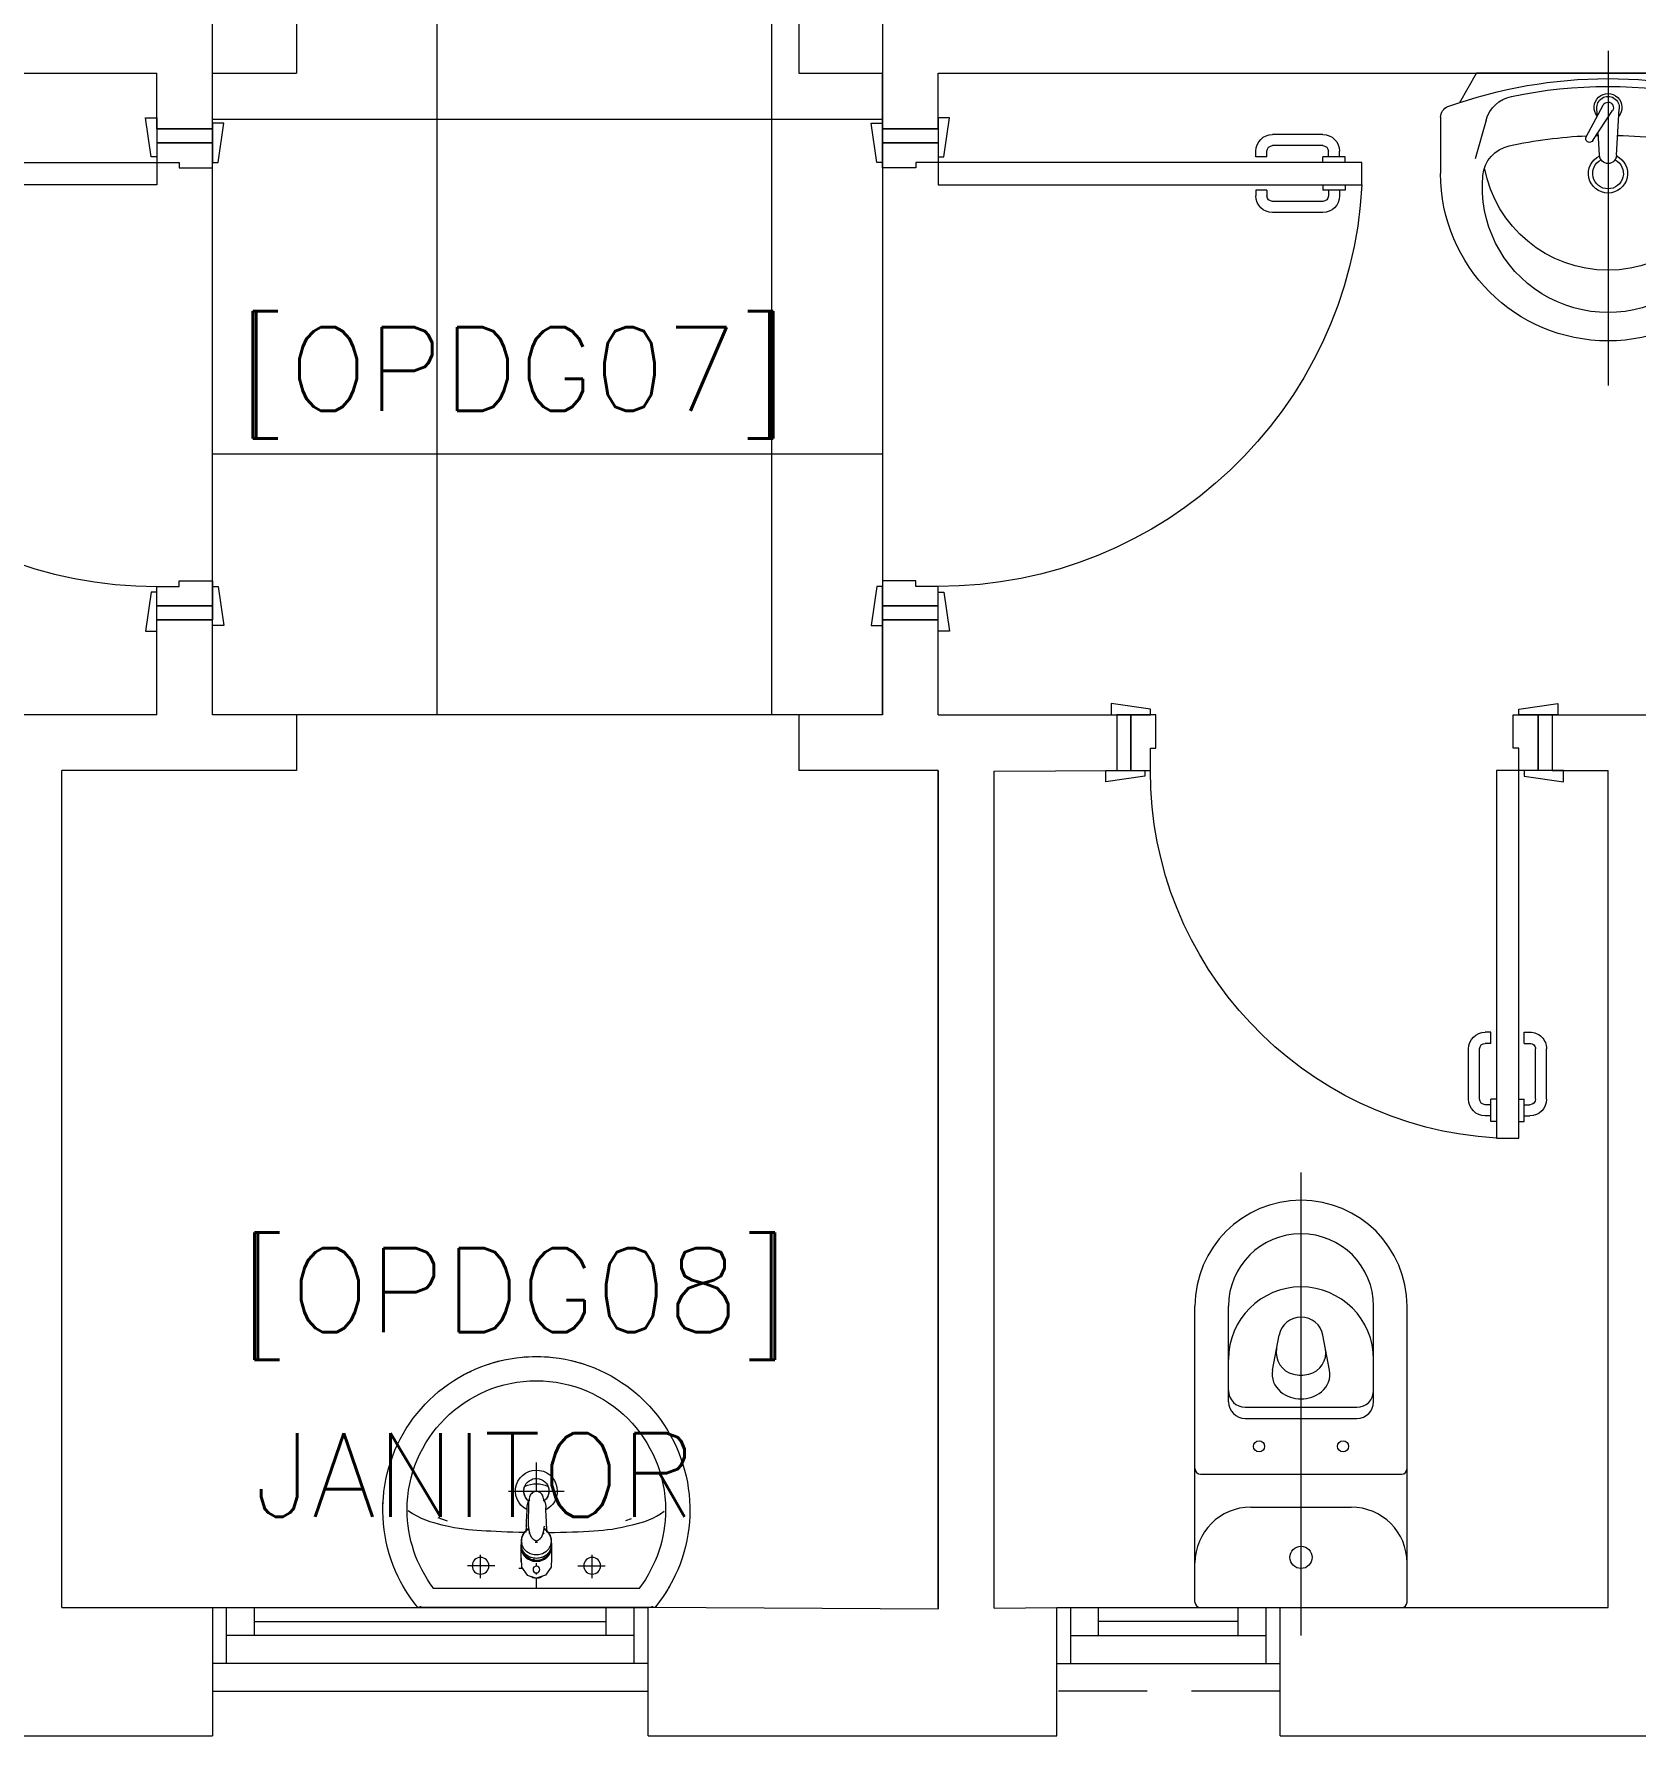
# Model space of a CAD drawing. Header units: inches. Extents: x -246178 to 57169, y -29325 to 19878.
# Drawn here: x 8878 to 11748, y -13097 to -10047 of the extents above; entities that cross this region are included whole.
import ezdxf

# ---------------------------------------------------------------- set-up
doc = ezdxf.new("R2010")
doc.units = ezdxf.units.IN
doc.header["$LTSCALE"] = 25
doc.header["$MEASUREMENT"] = 0
doc.linetypes.add('00-Ground Floor$0$HIDDEN', pattern=[9.525, 6.35, -3.175])
doc.linetypes.add('DASHDOT', pattern=[25.4, 12.7, -6.35, 0, -6.35])
doc.layers.get('0').update_dxf_attribs({"color": 8})
for name, color, linetype, lineweight in [('00-Ground Floor$0$72_EGR_BASE_TEXT', 252, 'Continuous', 5), ('00-Ground Floor$0$Aluminum', 251, 'Continuous', 5), ('00-Ground Floor$0$Frame', 252, 'Continuous', 9), ('00-Ground Floor$0$LOADING', 253, 'Continuous', 5), ('00-Ground Floor$0$P-SANR-FIXT', 6, 'Continuous', 18), ('00-Ground Floor$0$P-SANR-FIXT-1', 6, 'Continuous', 13), ('00-Ground Floor$0$Proj', 251, 'Continuous', 5), ('00-Ground Floor$0$SANIT', 250, 'Continuous', 5), ('00-Ground Floor$0$Walls', 251, 'Continuous', 5), ('00-Ground Floor$0$Wooden Joinery', 251, 'Continuous', 5), ('E-LITE-CLNG-CNDT', 6, 'DASHDOT', 35)]:
    doc.layers.add(name, color=color, linetype=linetype, lineweight=lineweight)
doc.styles.add('00-Ground Floor$0$SIMPLEX', font='SIMPLEX.shx', dxfattribs={"height": 150})

# ---------------------------------------------------------------- blocks, each defined once
blk = doc.blocks.new('00-Ground Floor$0$A$C72370EFE')
at = {"layer": '00-Ground Floor$0$Wooden Joinery'}
for p, q in [((-0.01, -0.03), (-0.01, -0.07)), ((0, -0.03), (-0.01, -0.03)), ((0.04, -0.03), (0.05, -0.03)), ((0.05, -0.03), (0.05, -0.07)), ((-0.01, -0.04), (-0.02, -0.04)), ((-0.01, -0.06), (-0.02, -0.06)), ((0.05, -0.04), (0.06, -0.04)), ((0.05, -0.06), (0.06, -0.06)), ((-0.05, -0.07), (-0.05, -0.16)), ((-0.03, -0.07), (-0.03, -0.16)), ((0, -0.07), (-0.01, -0.07)), ((0.04, -0.07), (0.05, -0.07)), ((0.07, -0.07), (0.07, -0.16)), ((0.09, -0.07), (0.09, -0.16)), ((-0.01, -0.17), (-0.02, -0.17)), ((-0.01, -0.17), (-0.01, -0.19)), ((0.05, -0.17), (0.06, -0.17)), ((0.05, -0.17), (0.05, -0.19)), ((-0.01, -0.19), (-0.02, -0.19)), ((0.05, -0.19), (0.06, -0.19))]:
    blk.add_line(p, q, dxfattribs=at)
for centre, radius, start, end in [((-0.02, -0.07), 0.03, 90, 180), ((-0.02, -0.07), 0.01, 90, 180), ((0.06, -0.07), 0.03, 0, 90), ((0.06, -0.07), 0.01, 0, 90), ((-0.02, -0.16), 0.03, 180, 270), ((-0.02, -0.16), 0.01, 180, 270), ((0.06, -0.16), 0.01, 270, 0), ((0.06, -0.16), 0.03, 270, 0)]:
    blk.add_arc(centre, radius, start, end, dxfattribs=at)
blk = doc.blocks.new('00-Ground Floor$0$A$C5FCA3E6B')
at = {"layer": '00-Ground Floor$0$Wooden Joinery'}
for points in [[(80, 858.9), (80, 868.9), (10, 878.9), (10, 858.9)], [(840, 858.9), (840, 868.9), (910, 878.9), (910, 858.9)], [(70, 758.9), (70, 748.9), (0, 738.9), (0, 758.9)], [(120, 758.9), (120, 0), (80, 0), (80, 758.9)], [(850, 758.9), (850, 748.9), (920, 738.9), (920, 758.9)]]:
    blk.add_lwpolyline(points, close=True, dxfattribs=at)
for points in [[(45, 758.9), (45, 858.9), (20, 858.9), (20, 758.9), (45, 758.9)], [(45, 758.9), (80, 758.9), (80, 798.9), (90, 798.9), (90, 858.9), (45, 858.9), (45, 758.9)], [(875, 758.9), (840, 758.9), (840, 798.9), (830, 798.9), (830, 858.9), (875, 858.9), (875, 758.9)], [(875, 758.9), (875, 858.9), (900, 858.9), (900, 758.9), (875, 758.9)]]:
    blk.add_lwpolyline(points, dxfattribs=at)
blk.add_arc((80, 758.9), 760, 273.0171, 0, dxfattribs=at)
at = {"layer": '00-Ground Floor$0$Wooden Joinery', "xscale": 999.9999999998854, "yscale": 999.9999999998854, "zscale": 999.9999999998854, "rotation": 180}
blk.add_blockref('00-Ground Floor$0$A$C72370EFE', (120, 0), dxfattribs=at)
blk = doc.blocks.new('00-Ground Floor$0$A$C268A7CF0')
at = {"layer": '00-Ground Floor$0$Wooden Joinery'}
for points in [[(80, 758.8), (80, 768.8), (10, 778.8), (10, 758.8)], [(740, 758.8), (740, 768.8), (810, 778.8), (810, 758.8)], [(70, 658.8), (70, 648.8), (0, 638.8), (0, 658.8)], [(120, 658.8), (120, 0), (80, 0), (80, 658.8)], [(750, 658.8), (750, 648.8), (820, 638.8), (820, 658.8)]]:
    blk.add_lwpolyline(points, close=True, dxfattribs=at)
for points in [[(45, 658.8), (45, 758.8), (20, 758.8), (20, 658.8), (45, 658.8)], [(45, 658.8), (80, 658.8), (80, 698.8), (90, 698.8), (90, 758.8), (45, 758.8), (45, 658.8)], [(775, 658.8), (740, 658.8), (740, 698.8), (730, 698.8), (730, 758.8), (775, 758.8), (775, 658.8)], [(775, 658.8), (775, 758.8), (800, 758.8), (800, 658.8), (775, 658.8)]]:
    blk.add_lwpolyline(points, dxfattribs=at)
blk.add_arc((80, 658.8), 660, 273.4748, 0, dxfattribs=at)
at = {"layer": '00-Ground Floor$0$Wooden Joinery', "xscale": 999.9999999998854, "yscale": 999.9999999998854, "zscale": 999.9999999998854, "rotation": 180}
blk.add_blockref('00-Ground Floor$0$A$C72370EFE', (120, 0), dxfattribs=at)
blk = doc.blocks.new('00-Ground Floor$0$WC manta')
at = {"layer": '00-Ground Floor$0$SANIT'}
for p, q in [((-0.12, 0.19), (0.41, 0.19)), ((-0.13, 0.18), (-0.13, -0.18)), ((0.109, 0.18), (0.109, -0.18)), ((0.239, 0.13), (0.41, 0.13)), ((0.209, 0.1), (0.209, -0.1)), ((0.229, 0.1), (0.229, -0.1)), ((0.05, 0.09), (0.05, -0.09)), ((0.2955, 0.051), (0.3581, 0.0393)), ((-0.18, 0), (0.65, 0)), ((0.2955, -0.051), (0.3581, -0.0393)), ((0.239, -0.13), (0.41, -0.13)), ((-0.12, -0.19), (0.41, -0.19))]:
    blk.add_line(p, q, dxfattribs=at)
for centre, radius in [((0.159, 0.0752), 0.01), ((-0.04, 0), 0.02), ((0.159, -0.0753), 0.01)]:
    blk.add_circle(centre, radius, dxfattribs=at)
for centre, radius, start, end in [((-0.12, 0.18), 0.01, 90, 180), ((-0.05, 0.09), 0.1, 0, 90), ((0.119, 0.18), 0.01, 90, 180), ((0.41, 0), 0.19, 270, 90), ((0.239, 0.1), 0.03, 90, 180), ((0.259, 0.1), 0.03, 90, 180), ((0.3147, 0), 0.13, 270, 90), ((0.41, 0), 0.13, 270, 90), ((0.3029, 0), 0.0588, 141.525, 218.475), ((0.2882, 0.0117), 0.04, 79.4289, 141.525), ((0.3271, 0.0044), 0.04, 79.4289, 166.4176), ((0.3507, 0), 0.04, 280.5711, 79.4289), ((0.3454, 0), 0.0588, 166.4176, 193.5824), ((0.3271, -0.0044), 0.04, 193.5824, 280.5711), ((0.2882, -0.0117), 0.04, 218.475, 280.5711), ((-0.05, -0.09), 0.1, 270, 0), ((0.239, -0.1), 0.03, 180, 270), ((0.259, -0.1), 0.03, 180, 270), ((-0.12, -0.18), 0.01, 180, 270), ((0.119, -0.18), 0.01, 180, 270)]:
    blk.add_arc(centre, radius, start, end, dxfattribs=at)
blk = doc.blocks.new('00-Ground Floor$0$lav-manta 60')
at = {"layer": '00-Ground Floor$0$SANIT'}
for p, q in [((0, 0.04), (0, -0.56)), ((-0.2658, -0.0529), (-0.2358, 0)), ((-0.2358, 0), (0.2358, 0)), ((0.2658, -0.0529), (0.2358, 0)), ((0.0389, -0.1142), (0.0087, -0.0575)), ((-0.3, -0.0789), (-0.3, -0.18)), ((-0.2185, -0.0841), (-0.2383, -0.1537)), ((-0.015, -0.1473), (-0.0199, -0.064)), ((0.0274, -0.121), (-0.0078, -0.0673)), ((0.0191, -0.077), (0.0199, -0.064)), ((0.2185, -0.0841), (0.2383, -0.1537)), ((0.3, -0.0789), (0.3, -0.18)), ((0.015, -0.1473), (0.0174, -0.1057))]:
    blk.add_line(p, q, dxfattribs=at)
for centre, radius, start, end in [((0, -0.8557), 0.8457, 70.1771, 109.8229), ((0, -0.8696), 0.8457, 78.1914, 101.8086), ((-0.28, -0.0789), 0.02, 109.8229, 180), ((-0.1608, -0.1006), 0.06, 101.8086, 164.0794), ((0, -0.0617), 0.025, 320.7474, 220.368), ((0, -0.0617), 0.02, 353.2671, 186.682), ((0, -0.0617), 0.00966, 25.4127, 215.9577), ((0.1608, -0.1006), 0.06, 15.9206, 78.1914), ((0.28, -0.0789), 0.02, 0, 70.1771), ((0, -0.9572), 0.8457, 91.1572, 102.0883), ((0, -0.9572), 0.8457, 88.5486, 88.844), ((0.0332, -0.1176), 0.00666, 210.6852, 30.6852), ((0, -0.9572), 0.8457, 77.9117, 87.4274), ((-0.1645, -0.189), 0.06, 102.0883, 174.8142), ((0, -0.18), 0.035, 115.3106, 64.6894), ((0, -0.1473), 0.015, 180, 0), ((0.1645, -0.189), 0.06, 5.1858, 77.9117), ((0, -0.18), 0.3, 180, 0), ((0, -0.1282), 0.2252, 190.6097, 349.3903), ((0, -0.18), 0.0275, 117.1496, 62.8504), ((0, -0.2039), 0.2252, 174.8142, 5.1858)]:
    blk.add_arc(centre, radius, start, end, dxfattribs=at)
blk = doc.blocks.new('00-Ground Floor$0$FP_138-161_A_00_GFL_-0_080_Einreichung_Grundrisse_100')
at = {"layer": '00-Ground Floor$0$P-SANR-FIXT'}
blk.add_line((-0.0044, -0.0019), (-0.0045, -0.0021), dxfattribs=at)
at = {"layer": '00-Ground Floor$0$P-SANR-FIXT', "flags": 128}
blk.add_lwpolyline([(-0.0057, -0.0037), (-0.0058, -0.0039), (-0.006, -0.004)], dxfattribs=at)
blk = doc.blocks.new('00-Ground Floor$0$FP_139-161_A_00_GFL_-0_080_Einreichung_Grundrisse_100')
at = {"layer": '00-Ground Floor$0$P-SANR-FIXT'}
blk.add_line((0.0045, -0.0022), (0.0044, -0.002), dxfattribs=at)
at = {"layer": '00-Ground Floor$0$P-SANR-FIXT', "flags": 128}
blk.add_lwpolyline([(0.006, -0.004), (0.0059, -0.0039), (0.0057, -0.0038)], dxfattribs=at)
blk = doc.blocks.new('00-Ground Floor$0$IS_Ceraplus_B8204_BIM_BG _1_ - B8204AA - CERAPLUS single lever basin mixer with pop-up waste-V137-161_A_00_GFL_-0_080_Einreichung_Grundrisse_100')
at = {"layer": '00-Ground Floor$0$P-SANR-FIXT-1'}
h = blk.add_hatch(dxfattribs=at)
h.set_pattern_fill('FP_26', color=256, style=0, pattern_type=2)
h.set_pattern_definition([(225, (0.009, 0), (0.010607, -0.010607), []), (315, (0.009, 0), (0.010607, 0.010607), [])])
h.paths.add_polyline_path([(0.0056, -0.002), (0.0058, -0.0024), (0.0058, -0.0021)])
h.paths.add_polyline_path([(0.007, -0.0039), (0.0088, -0.0045), (0.0084, -0.0043)])
at = {"layer": '00-Ground Floor$0$LOADING'}
for p, q in [((-0.028, 0), (-0.028, -0.0281)), ((-0.0262, -0.0282), (-0.0263, -0.0287)), ((0.0263, -0.0287), (0.0262, -0.0282)), ((0.0262, -0.0293), (0.0263, -0.0287)), ((0.028, -0.0281), (0.028, 0)), ((-0.0274, -0.0337), (-0.0271, -0.0392)), ((-0.0137, -0.0512), (-0.0129, -0.0517)), ((0.0124, -0.052), (0.0133, -0.0515)), ((0.0185, -0.0618), (0.019, -0.0539)), ((0.019, -0.0539), (0.0188, -0.0561)), ((0.0271, -0.0392), (0.0274, -0.0337)), ((0.014, -0.0647), (0.0133, -0.1077))]:
    blk.add_line(p, q, dxfattribs=at)
at = {"layer": '00-Ground Floor$0$LOADING', "flags": 128}
for points in [[(-0.0272, -0.0069), (-0.0266, 0.009), (-0.0165, 0.0236), (0, 0.0291)], [(0.0272, -0.0069), (0.0266, 0.009), (0.0165, 0.0236), (0, 0.0291)], [(-0.0176, -0.0568), (-0.0224, -0.0513), (-0.0254, -0.0448), (-0.0264, -0.0376), (-0.0253, -0.0305), (-0.0222, -0.024), (-0.0172, -0.0186), (-0.0109, -0.0147), (-0.0037, -0.0127), (0.0037, -0.0127), (0.0109, -0.0147), (0.0172, -0.0186), (0.0222, -0.024), (0.0253, -0.0305), (0.0264, -0.0376), (0.0254, -0.0448), (0.0224, -0.0513), (0.0176, -0.0568)], [(-0.0271, -0.0393), (-0.027, -0.0403), (-0.0269, -0.0414), (-0.0267, -0.0424), (-0.0265, -0.0434), (-0.0262, -0.0444), (-0.0259, -0.0454), (-0.0255, -0.0464), (-0.0252, -0.0474), (-0.0247, -0.0484), (-0.0243, -0.0493), (-0.0238, -0.0502), (-0.0232, -0.0511), (-0.0226, -0.052), (-0.022, -0.0529), (-0.0214, -0.0537), (-0.0207, -0.0545), (-0.0199, -0.0553), (-0.0192, -0.0561), (-0.0184, -0.0568), (-0.0176, -0.0575), (-0.0173, -0.0577)], [(-0.019, -0.0539), (-0.0185, -0.0615), (-0.0185, -0.0618)], [(-0.0162, -0.0579), (-0.0156, -0.058), (-0.0151, -0.0581), (-0.0146, -0.0583), (-0.0142, -0.0586), (-0.0139, -0.0588), (-0.0138, -0.0591)], [(-0.0138, -0.0591), (-0.0139, -0.0612), (-0.014, -0.0633)], [(0.0138, -0.0591), (0.0139, -0.0588), (0.0142, -0.0586), (0.0146, -0.0583), (0.0151, -0.0581), (0.0156, -0.058), (0.0162, -0.0579)], [(0.014, -0.0633), (0.0139, -0.0612), (0.0138, -0.0591)], [(0.0171, -0.0578), (0.0174, -0.0575), (0.0176, -0.0568)], [(0.0173, -0.0577), (0.0181, -0.057), (0.0189, -0.0563), (0.0197, -0.0556), (0.0204, -0.0548), (0.0211, -0.054), (0.0218, -0.0532), (0.0224, -0.0523), (0.023, -0.0514), (0.0236, -0.0505), (0.0241, -0.0496), (0.0246, -0.0487), (0.025, -0.0477), (0.0254, -0.0467), (0.0258, -0.0458), (0.0261, -0.0448), (0.0264, -0.0437), (0.0266, -0.0427), (0.0268, -0.0417), (0.027, -0.0407), (0.0271, -0.0396), (0.0271, -0.0393)], [(-0.0181, -0.0728), (-0.0177, -0.083), (-0.0172, -0.0938)], [(0.0172, -0.0938), (0.0177, -0.083), (0.0181, -0.0728)], [(0.0184, -0.0651), (0.0184, -0.0652), (0.0184, -0.0652), (0.0184, -0.0652), (0.0184, -0.0654), (0.0184, -0.0655)], [(-0.0129, -0.1142), (-0.0124, -0.1161), (-0.0118, -0.1179), (-0.0109, -0.1197), (-0.0098, -0.1214), (-0.0084, -0.123), (-0.0067, -0.1244), (-0.0047, -0.1255), (-0.0025, -0.1263), (0, -0.1266)], [(0, -0.1266), (0.0025, -0.1263), (0.0047, -0.1255), (0.0067, -0.1244), (0.0084, -0.123), (0.0098, -0.1214), (0.0109, -0.1197), (0.0118, -0.1179), (0.0124, -0.1161), (0.0129, -0.1142)]]:
    blk.add_lwpolyline(points, dxfattribs=at)
at = {"layer": '00-Ground Floor$0$LOADING'}
for centre, radius, start, end in [((0, 0.0135), 0.00603, 0, 180), ((0, 0.0135), 0.00603, 180, 0), ((-0.009, 0), 0.005, 300, 315), ((0.009, 0), 0.005, 225, 240)]:
    blk.add_arc(centre, radius, start, end, dxfattribs=at)
for centre, major_axis, start_param, end_param in [((0, -0.0281), (-0.028, 0), 4.712389, 6.47291), ((0, -0.0287), (0.0267, 0), 1.570796, 3.036556), ((0, -0.0287), (0.0263, 0), 2.625648, 2.791756), ((0, -0.0287), (-0.0263, 0), 4.712389, 5.759587), ((0, -0.0281), (0.028, 0), 6.093357, 7.853982), ((0, -0.0287), (0.0267, 0), 0.105099, 1.570796), ((0, -0.0287), (0.0262, 0), 0.523599, 1.570796), ((0, -0.0287), (0.0262, 0), 0.349919, 0.515945), ((0, -0.0321), (0.0275, 0), 3.141823, 3.202701), ((0, -0.0321), (0.0275, 0), 3.239313, 3.439417), ((0, -0.0281), (0.028, 0), 3.371221, 3.483334), ((0, -0.0312), (0.0248, 0), 4.111947, 4.191073), ((0, -0.0281), (0.028, 0), 4.202431, 4.259552), ((0, -0.0287), (0.0263, 0), 4.169225, 4.2325), ((0, -0.0281), (0.028, 0), 5.172057, 5.222265), ((0, -0.0287), (0.0267, 0), 6.059374, 6.108652), ((0, -0.0321), (0.0275, 0), 5.985527, 6.185455), ((0, -0.0281), (0.028, 0), 5.94107, 6.05344), ((0, -0.0321), (0.0275, 0), 6.222066, 6.282955)]:
    blk.add_ellipse(centre, major_axis=major_axis, ratio=0.961262, start_param=start_param, end_param=end_param, dxfattribs=at)
for points, knots in [([(-0.0215, -0.0162), (-0.0216, -0.0163), (-0.0219, -0.0167), (-0.0227, -0.0177), (-0.0238, -0.0192), (-0.0249, -0.0211), (-0.0258, -0.0231), (-0.0266, -0.0253), (-0.0273, -0.0282), (-0.0275, -0.0305), (-0.0275, -0.0321)], [0.7859035, 0.7859035, 0.7859035, 0.7859035, 0.7916667, 0.8055556, 0.8333333, 0.8611111, 0.8888889, 0.9166667, 0.9444444, 1, 1, 1, 1]), ([(0.021, -0.0157), (0.0208, -0.0154), (0.0203, -0.0149), (0.0192, -0.0139), (0.0177, -0.0127), (0.0161, -0.0117), (0.0148, -0.0109), (0.0138, -0.0104), (0.0127, -0.0099), (0.0113, -0.0093), (0.0087, -0.0084), (0.0048, -0.0075), (0, -0.0071), (-0.0048, -0.0075), (-0.0087, -0.0084), (-0.0113, -0.0093), (-0.0127, -0.0099), (-0.0138, -0.0104), (-0.0148, -0.0109), (-0.0161, -0.0117), (-0.0177, -0.0127), (-0.0191, -0.0139), (-0.0202, -0.0149), (-0.0208, -0.0154), (-0.021, -0.0157)], [0.2222222, 0.2222222, 0.2222222, 0.2222222, 0.2361111, 0.25, 0.2777778, 0.3055556, 0.3194444, 0.3333333, 0.3472222, 0.3611111, 0.3888889, 0.4444444, 0.5, 0.5555556, 0.6111111, 0.6388889, 0.6527778, 0.6666667, 0.6805556, 0.6944444, 0.7222222, 0.75, 0.7638889, 0.7777778, 0.7777778, 0.7777778, 0.7777778]), ([(0.0275, -0.0321), (0.0275, -0.0305), (0.0273, -0.0282), (0.0266, -0.0253), (0.0258, -0.0231), (0.0249, -0.0211), (0.0238, -0.0192), (0.0227, -0.0177), (0.0219, -0.0167), (0.0216, -0.0163), (0.0215, -0.0162)], [0, 0, 0, 0, 0.0555556, 0.0833333, 0.1111111, 0.1388889, 0.1666667, 0.1944444, 0.2083333, 0.2142181, 0.2142181, 0.2142181, 0.2142181]), ([(-0.0188, -0.0538), (-0.0188, -0.0547), (-0.0186, -0.0582), (-0.0185, -0.0619), (-0.0184, -0.0646)], [0.6724021, 0.6724021, 0.6724021, 0.6724021, 0.75, 1, 1, 1, 1]), ([(-0.0162, -0.0579), (-0.0162, -0.0578), (-0.0163, -0.0578), (-0.0165, -0.0577), (-0.0166, -0.0575), (-0.0167, -0.0574), (-0.0169, -0.0573), (-0.017, -0.0572), (-0.0172, -0.0571), (-0.0173, -0.057), (-0.0175, -0.0569), (-0.0176, -0.0568)], [0, 0, 0, 0, 0.1, 0.2, 0.3, 0.4, 0.5, 0.6, 0.7, 0.8, 1, 1, 1, 1]), ([(-0.0148, -0.0587), (-0.015, -0.0586), (-0.0159, -0.0583), (-0.0167, -0.058), (-0.0172, -0.0578)], [0.8, 0.8, 0.8, 0.8, 0.85, 1, 1, 1, 1]), ([(0, -0.0378), (-0.0005, -0.038), (-0.0012, -0.0384), (-0.0021, -0.0389), (-0.0028, -0.0393), (-0.0035, -0.0397), (-0.0042, -0.04), (-0.0049, -0.0405), (-0.0055, -0.0409), (-0.0061, -0.0414), (-0.0067, -0.0419), (-0.0072, -0.0424), (-0.0078, -0.0429), (-0.0083, -0.0435), (-0.0088, -0.0441), (-0.0092, -0.0446), (-0.0096, -0.0452), (-0.01, -0.0459), (-0.0103, -0.0466), (-0.0105, -0.0472), (-0.0107, -0.0477), (-0.0108, -0.0481), (-0.0109, -0.0484), (-0.0111, -0.0489), (-0.0114, -0.0497), (-0.0118, -0.0509), (-0.0122, -0.0521), (-0.0124, -0.053), (-0.0126, -0.0537), (-0.0128, -0.0544), (-0.0129, -0.0552), (-0.0131, -0.0559), (-0.0132, -0.0566), (-0.0134, -0.0572), (-0.0136, -0.0581), (-0.0137, -0.0587), (-0.0138, -0.0591)], [0, 0, 0, 0, 0.055556, 0.083333, 0.111111, 0.138889, 0.166667, 0.194444, 0.222222, 0.25, 0.277778, 0.305556, 0.333333, 0.361111, 0.388889, 0.416667, 0.444444, 0.472222, 0.5, 0.527778, 0.541667, 0.555556, 0.569444, 0.583333, 0.611111, 0.666667, 0.722222, 0.75, 0.777778, 0.805556, 0.833333, 0.861111, 0.888889, 0.916667, 0.944444, 1, 1, 1, 1]), ([(0, -0.0357), (-0.0006, -0.0357), (-0.0013, -0.0357), (-0.002, -0.0357), (-0.0022, -0.0357)], [0, 0, 0, 0, 0.1, 0.1298359, 0.1298359, 0.1298359, 0.1298359]), ([(0.0022, -0.0357), (0.002, -0.0357), (0.0013, -0.0357), (0.0006, -0.0357), (0, -0.0357)], [0.8701578, 0.8701578, 0.8701578, 0.8701578, 0.9, 1, 1, 1, 1]), ([(0.0138, -0.0591), (0.0137, -0.0587), (0.0136, -0.0581), (0.0134, -0.0572), (0.0132, -0.0566), (0.0131, -0.0559), (0.0129, -0.0552), (0.0128, -0.0544), (0.0126, -0.0537), (0.0124, -0.053), (0.0122, -0.0521), (0.0118, -0.0509), (0.0114, -0.0497), (0.0111, -0.0489), (0.0109, -0.0484), (0.0108, -0.0481), (0.0107, -0.0477), (0.0105, -0.0472), (0.0103, -0.0466), (0.01, -0.0459), (0.0096, -0.0452), (0.0092, -0.0446), (0.0088, -0.0441), (0.0083, -0.0435), (0.0078, -0.0429), (0.0072, -0.0424), (0.0067, -0.0419), (0.0061, -0.0414), (0.0055, -0.0409), (0.0049, -0.0405), (0.0042, -0.04), (0.0035, -0.0397), (0.0028, -0.0393), (0.0021, -0.0389), (0.0012, -0.0384), (0.0005, -0.038), (0, -0.0378)], [0, 0, 0, 0, 0.055556, 0.083333, 0.111111, 0.138889, 0.166667, 0.194444, 0.222222, 0.25, 0.277778, 0.333333, 0.388889, 0.416667, 0.430556, 0.444444, 0.458333, 0.472222, 0.5, 0.527778, 0.555556, 0.583333, 0.611111, 0.638889, 0.666667, 0.694444, 0.722222, 0.75, 0.777778, 0.805556, 0.833333, 0.861111, 0.888889, 0.916667, 0.944444, 1, 1, 1, 1]), ([(0.0141, -0.0613), (0.0141, -0.0611), (0.0143, -0.0608), (0.0145, -0.0604), (0.0148, -0.06), (0.0151, -0.0596), (0.0153, -0.0594), (0.0155, -0.0592), (0.0156, -0.059), (0.0158, -0.0588), (0.016, -0.0587), (0.0163, -0.0585), (0.0165, -0.0583), (0.0166, -0.0582)], [0.3333333, 0.3333333, 0.3333333, 0.3333333, 0.4166667, 0.5, 0.5833333, 0.6666667, 0.7083333, 0.75, 0.7916667, 0.8333333, 0.875, 0.9166667, 1, 1, 1, 1]), ([(0.0176, -0.0568), (0.0175, -0.0569), (0.0173, -0.057), (0.0172, -0.0571), (0.017, -0.0572), (0.0169, -0.0573), (0.0167, -0.0574), (0.0166, -0.0575), (0.0165, -0.0577), (0.0163, -0.0578), (0.0162, -0.0578), (0.0162, -0.0579)], [0, 0, 0, 0, 0.2, 0.3, 0.4, 0.5, 0.6, 0.7, 0.8, 0.9, 1, 1, 1, 1]), ([(0.0184, -0.0646), (0.0185, -0.0619), (0.0186, -0.0582), (0.0188, -0.0547), (0.0188, -0.0538)], [0, 0, 0, 0, 0.25, 0.3275586, 0.3275586, 0.3275586, 0.3275586]), ([(-0.0131, -0.1116), (-0.0132, -0.1115), (-0.0135, -0.1109), (-0.0141, -0.1099), (-0.0147, -0.1086), (-0.0153, -0.1072), (-0.0159, -0.1053), (-0.0167, -0.1021), (-0.0171, -0.0992), (-0.0171, -0.0973)], [0.4856715, 0.4856715, 0.4856715, 0.4856715, 0.5, 0.55, 0.6, 0.65, 0.7, 0.8, 1, 1, 1, 1]), ([(-0.0132, -0.1091), (-0.0132, -0.1096), (-0.0132, -0.1103), (-0.0132, -0.1111), (-0.0132, -0.1115), (-0.0132, -0.1118), (-0.0131, -0.1122), (-0.0131, -0.1125), (-0.0131, -0.1128), (-0.0131, -0.1131), (-0.013, -0.1134), (-0.013, -0.1138), (-0.0129, -0.1141), (-0.0129, -0.1142)], [0.2, 0.2, 0.2, 0.2, 0.4, 0.5, 0.55, 0.6, 0.65, 0.7, 0.75, 0.8, 0.85, 0.9, 1, 1, 1, 1]), ([(0.0129, -0.1142), (0.0129, -0.1141), (0.013, -0.1138), (0.013, -0.1134), (0.0131, -0.1131), (0.0131, -0.1128), (0.0131, -0.1125), (0.0131, -0.1122), (0.0132, -0.1118), (0.0132, -0.1115), (0.0132, -0.1111), (0.0132, -0.1103), (0.0132, -0.1096), (0.0132, -0.1091)], [0, 0, 0, 0, 0.1, 0.15, 0.2, 0.25, 0.3, 0.35, 0.4, 0.45, 0.5, 0.6, 0.8, 0.8, 0.8, 0.8]), ([(0.0131, -0.1116), (0.0133, -0.1113), (0.0137, -0.1106), (0.0142, -0.1096), (0.0147, -0.1084), (0.0153, -0.1072), (0.0159, -0.1053), (0.0167, -0.1021), (0.0171, -0.0992), (0.0171, -0.0973)], [-0.5143371, -0.5143371, -0.5143371, -0.5143371, -0.475, -0.4375, -0.4, -0.35, -0.3, -0.2, 0, 0, 0, 0])]:
    blk.add_open_spline(points, degree=3, knots=knots, dxfattribs=at)
for points in [[(-0.0172, -0.0578), (-0.0171, -0.0578), (-0.0169, -0.058), (-0.0167, -0.0581), (-0.0166, -0.0582)], [(-0.0162, -0.0579), (-0.0162, -0.0579), (-0.0164, -0.0581), (-0.0165, -0.0582), (-0.0166, -0.0583), (-0.0166, -0.0582), (-0.0166, -0.0582)], [(-0.0166, -0.0582), (-0.0163, -0.0585), (-0.0156, -0.059), (-0.0148, -0.0599), (-0.0142, -0.0609), (-0.0139, -0.0617), (-0.0138, -0.0621)], [(0.0172, -0.0578), (0.0168, -0.0579), (0.0158, -0.0583), (0.0147, -0.0587), (0.0141, -0.059)], [(0.0166, -0.0582), (0.0166, -0.0582), (0.0166, -0.0583), (0.0165, -0.0582), (0.0164, -0.0581), (0.0162, -0.0579), (0.0162, -0.0579)], [(0.0166, -0.0582), (0.0167, -0.0582), (0.0168, -0.0581), (0.0169, -0.058), (0.0169, -0.058)], [(0.0169, -0.058), (0.017, -0.0579), (0.0171, -0.0579), (0.0171, -0.0578)], [(-0.0184, -0.0646), (-0.0183, -0.0659), (-0.0182, -0.0684), (-0.0181, -0.0709), (-0.0181, -0.0721)], [(-0.014, -0.0633), (-0.014, -0.0633), (-0.014, -0.0633), (-0.014, -0.0633)], [(-0.014, -0.0646), (-0.014, -0.0644), (-0.014, -0.064), (-0.014, -0.0635), (-0.014, -0.0633)], [(0.014, -0.0633), (0.014, -0.0633), (0.014, -0.0633), (0.014, -0.0633)], [(0.014, -0.0633), (0.014, -0.0635), (0.014, -0.064), (0.014, -0.0644), (0.014, -0.0647)], [(0.0181, -0.0721), (0.0181, -0.0709), (0.0182, -0.0684), (0.0183, -0.0659), (0.0184, -0.0646)], [(-0.0172, -0.0938), (-0.0172, -0.0944), (-0.0172, -0.0956), (-0.0171, -0.0967), (-0.0171, -0.0973)], [(0.0171, -0.0973), (0.0171, -0.0967), (0.0172, -0.0956), (0.0172, -0.0944), (0.0172, -0.0938)]]:
    blk.add_open_spline(points, degree=3, dxfattribs=at)
for name in ['00-Ground Floor$0$FP_138-161_A_00_GFL_-0_080_Einreichung_Grundrisse_100', '00-Ground Floor$0$FP_139-161_A_00_GFL_-0_080_Einreichung_Grundrisse_100']:
    blk.add_blockref(name, (0, 0), dxfattribs=at)
blk = doc.blocks.new('00-Ground Floor$0$_100_WB_KER_REN_55x45x18 - _100_WB_KER_REN_55x45x18-V63-161_A_00_GFL_-0_080_Einreichung_Grundrisse_100')
at = {"layer": '00-Ground Floor$0$LOADING'}
for p, q in [((-0.2075, 0.225), (-0.2075, 0.2227)), ((0.2074, 0.225), (-0.2074, 0.225)), ((0.2075, 0.2227), (0.2075, 0.225)), ((-0.1855, 0.1899), (0.1855, 0.1899)), ((0, 0.1899), (0, 0.1724)), ((-0.1, 0.172), (-0.1, 0.1303)), ((-0.0259, 0.155), (-0.0315, 0.155)), ((0, 0.1656), (0, 0.1628)), ((0.026, 0.155), (0.0248, 0.155)), ((0.1, 0.172), (0.1, 0.1303)), ((-0.0744, 0.15), (-0.1234, 0.15)), ((0, 0.1509), (0, 0.1454)), ((0, 0.1422), (0, 0.1399)), ((0.0744, 0.15), (0.1234, 0.15)), ((-0.1763, 0.0637), (-0.1598, 0.0692)), ((0.1605, 0.0691), (0.1707, 0.0656)), ((-0.05, 0.0161), (0.05, 0.0161)), ((0, 0.0168), (0, -0.0348))]:
    blk.add_line(p, q, dxfattribs=at)
at = {"layer": '00-Ground Floor$0$LOADING', "flags": 128}
for points in [[(-0.2121, 0.225), (-0.219, 0.2164), (-0.2254, 0.2075), (-0.2316, 0.1983), (-0.2373, 0.189), (-0.2427, 0.1794), (-0.2476, 0.1696), (-0.2522, 0.1596), (-0.2564, 0.1494), (-0.2602, 0.1391), (-0.2635, 0.1286), (-0.2665, 0.118), (-0.269, 0.1073), (-0.271, 0.0965), (-0.2727, 0.0856), (-0.2739, 0.0747), (-0.2747, 0.0637), (-0.275, 0.0527), (-0.275, 0.05)], [(0.275, 0.05), (0.2748, 0.061), (0.2741, 0.072), (0.273, 0.0829), (0.2715, 0.0938), (0.2695, 0.1046), (0.2671, 0.1154), (0.2643, 0.126), (0.261, 0.1365), (0.2574, 0.1469), (0.2533, 0.1571), (0.2488, 0.1671), (0.2439, 0.177), (0.2387, 0.1866), (0.233, 0.1961), (0.227, 0.2053), (0.2206, 0.2142), (0.2138, 0.2229), (0.2121, 0.225)], [(-0.275, 0.05), (-0.2748, 0.039), (-0.2741, 0.028), (-0.273, 0.0171), (-0.2715, 0.0062), (-0.2695, -0.0046), (-0.2671, -0.0154), (-0.2643, -0.026), (-0.261, -0.0365), (-0.2574, -0.0469), (-0.2533, -0.0571), (-0.2488, -0.0671), (-0.2439, -0.077), (-0.2387, -0.0866), (-0.233, -0.0961), (-0.227, -0.1053), (-0.2206, -0.1142), (-0.2138, -0.1229), (-0.2067, -0.1313), (-0.1993, -0.1395), (-0.1916, -0.1473), (-0.1836, -0.1548), (-0.1752, -0.162), (-0.1666, -0.1688), (-0.1577, -0.1753), (-0.1486, -0.1814), (-0.1392, -0.1872), (-0.1296, -0.1925), (-0.1198, -0.1975), (-0.1098, -0.2021), (-0.0996, -0.2063), (-0.0893, -0.2101), (-0.0788, -0.2135), (-0.0682, -0.2164), (-0.0575, -0.2189), (-0.0467, -0.221), (-0.0359, -0.2227), (-0.0249, -0.2239), (-0.014, -0.2246), (-0.003, -0.225), (0.008, -0.2249), (0.019, -0.2243), (0.03, -0.2234), (0.0409, -0.2219), (0.0517, -0.2201), (0.0625, -0.2178), (0.0731, -0.2151), (0.0837, -0.212), (0.0941, -0.2084), (0.1043, -0.2044), (0.1144, -0.2001), (0.1243, -0.1953), (0.1341, -0.1901), (0.1436, -0.1846), (0.1528, -0.1786), (0.1618, -0.1723), (0.1706, -0.1657), (0.1791, -0.1587), (0.1873, -0.1514), (0.1952, -0.1437), (0.2028, -0.1358), (0.21, -0.1275), (0.217, -0.119), (0.2236, -0.1101), (0.2298, -0.1011), (0.2356, -0.0918), (0.2411, -0.0822), (0.2462, -0.0725), (0.2509, -0.0625), (0.2552, -0.0524), (0.2591, -0.0421), (0.2626, -0.0317), (0.2656, -0.0211), (0.2683, -0.0104), (0.2705, 0.0003), (0.2722, 0.0112), (0.2736, 0.0221), (0.2745, 0.0331), (0.2749, 0.0441), (0.275, 0.05)]]:
    blk.add_lwpolyline(points, dxfattribs=at)
at = {"layer": '00-Ground Floor$0$LOADING'}
for centre in [(-0.1, 0.15), (0.1, 0.15)]:
    blk.add_circle(centre, 0.015, dxfattribs=at)
for centre, radius, start, end in [((0, 0.05), 0.275, 140.4788, 141.2381), ((0, 0.05), 0.275, 38.7619, 39.5212), ((0, 0.05), 0.275, 145.9324, 150.3591), ((0, 0.05), 0.2315, 142.8209, 180), ((0, 0.05), 0.2315, 0, 37.1791), ((0, 0.05), 0.275, 29.6409, 34.0676), ((0, 0.155), 0.0175, 54.0899, 125.9101), ((0, 0.155), 0.0175, 68.869, 83.8798), ((0, 0.155), 0.0175, 251.9463, 258.2346), ((0, 0.05), 0.275, 180, 183.6225), ((0, 0.05), 0.2315, 180, 0), ((0, 0.0161), 0.0375, 117.1305, 0), ((0, 0.0161), 0.0225, 129.5025, 0), ((0, 0.0161), 0.0225, 138.0808, 143.3939), ((0, 0.0161), 0.0225, 0, 51.4286), ((0, 0.0161), 0.0225, 36.616, 41.9265), ((0, 0.0161), 0.0375, 0, 61.4146), ((0, 0.0161), 0.0225, 180, 193.3417), ((0, 0.0161), 0.0225, 197.0466, 201.508), ((0, 0.0161), 0.0225, 156.725, 162.0134), ((0, 0.05), 0.047, 243.4433, 296.5567), ((0, 0.0161), 0.0225, 17.9887, 23.276), ((0, 0.0161), 0.0225, 338.492, 342.9534), ((0, 0.0161), 0.0225, 346.6583, 0), ((0, 0.05), 0.275, 307.6689, 312), ((0, 0.05), 0.275, 240, 245.6589), ((0, 0.05), 0.275, 252, 257.5535), ((0, 0.05), 0.275, 282.9241, 288), ((0, 0.05), 0.275, 264, 276)]:
    blk.add_arc(centre, radius, start, end, dxfattribs=at)
for points, knots in [([(-0.2074, 0.225), (-0.2078, 0.225), (-0.2086, 0.225), (-0.2095, 0.225), (-0.2102, 0.225), (-0.2106, 0.225), (-0.2109, 0.225), (-0.2111, 0.225), (-0.2114, 0.225), (-0.2116, 0.225), (-0.2118, 0.225), (-0.2119, 0.225), (-0.2119, 0.225)], [-1, -1, -1, -1, -0.8333333, -0.6666667, -0.5833333, -0.5, -0.4583333, -0.4166667, -0.3333333, -0.2916667, -0.25, -0.1666667, -0.1666667, -0.1666667, -0.1666667]), ([(0.2119, 0.225), (0.2119, 0.225), (0.2118, 0.225), (0.2116, 0.225), (0.2114, 0.225), (0.2111, 0.225), (0.2109, 0.225), (0.2106, 0.225), (0.2102, 0.225), (0.2095, 0.225), (0.2086, 0.225), (0.2078, 0.225), (0.2074, 0.225)], [-0.8333333, -0.8333333, -0.8333333, -0.8333333, -0.75, -0.7083333, -0.6666667, -0.5833333, -0.5416667, -0.5, -0.4166667, -0.3333333, -0.1666667, 0, 0, 0, 0]), ([(-0.0037, 0.1721), (-0.0046, 0.1719), (-0.0064, 0.1714), (-0.0081, 0.1705), (-0.009, 0.17)], [0.5653198, 0.5653198, 0.5653198, 0.5653198, 0.6111111, 0.6666667, 0.6666667, 0.6666667, 0.6666667]), ([(0.009, 0.17), (0.0086, 0.1703), (0.0077, 0.1708), (0.0059, 0.1715), (0.0046, 0.1719), (0.0037, 0.1721)], [0.3333333, 0.3333333, 0.3333333, 0.3333333, 0.3611111, 0.3888889, 0.4346482, 0.4346482, 0.4346482, 0.4346482]), ([(-0.2294, 0.0509), (-0.2103, 0.066), (-0.1431, 0.0839), (-0.1084, 0.0863), (-0.0496, 0.0893), (-0.0206, 0.0899)], [0.0392191, 0.0392191, 0.0392191, 0.0392191, 0.1715289, 0.4228457, 0.6475389, 0.6475389, 0.6475389, 0.6475389]), ([(0.0209, 0.0903), (0.0512, 0.0901), (0.1113, 0.0879), (0.1514, 0.0828), (0.2115, 0.0665), (0.2292, 0.052)], [0.7533082, 0.7533082, 0.7533082, 0.7533082, 0.9865548, 1.235629, 1.3638988, 1.3638988, 1.3638988, 1.3638988]), ([(-0.0141, 0.0337), (-0.0162, 0.0319), (-0.0207, 0.0267), (-0.0225, 0.02), (-0.0225, 0.0161)], [0.7144203, 0.7144203, 0.7144203, 0.7144203, 0.8333333, 1, 1, 1, 1]), ([(0.0225, 0.0161), (0.0225, 0.0187), (0.0216, 0.0239), (0.0182, 0.0298), (0.0152, 0.0327), (0.0141, 0.0337)], [0, 0, 0, 0, 0.1111111, 0.2222222, 0.285568, 0.285568, 0.285568, 0.285568])]:
    blk.add_open_spline(points, degree=3, knots=knots, dxfattribs=at)
for points in [[(-0.2075, 0.2227), (-0.2075, 0.2231), (-0.2075, 0.2235), (-0.2075, 0.2239)], [(0.2075, 0.2239), (0.2075, 0.2235), (0.2075, 0.2231), (0.2075, 0.2227)], [(-0.1852, 0.1899), (-0.1853, 0.1899), (-0.1854, 0.1899), (-0.1855, 0.1899)], [(0.1855, 0.1899), (0.1854, 0.1899), (0.1853, 0.1899), (0.1852, 0.1899)], [(-0.0009, 0.1725), (-0.0013, 0.1725), (-0.0018, 0.1724), (-0.0022, 0.1724)], [(0.0022, 0.1724), (0.0018, 0.1724), (0.0013, 0.1725), (0.0009, 0.1725)], [(-0.0225, 0.0161), (-0.0225, 0.0147), (-0.0222, 0.012), (-0.0215, 0.0093), (-0.021, 0.008)], [(0.021, 0.008), (0.0215, 0.0093), (0.0222, 0.012), (0.0225, 0.0147), (0.0225, 0.0161)]]:
    blk.add_open_spline(points, degree=3, dxfattribs=at)
at = {"layer": '00-Ground Floor$0$LOADING', "xscale": -1, "rotation": 5.088887490341627e-12}
blk.add_blockref('00-Ground Floor$0$IS_Ceraplus_B8204_BIM_BG _1_ - B8204AA - CERAPLUS single lever basin mixer with pop-up waste-V137-161_A_00_GFL_-0_080_Einreichung_Grundrisse_100', (0, 0.1434), dxfattribs=at)
blk = doc.blocks.new('00-Ground Floor$0$A$C694D4C9C')
at = {"color": 254, "linetype": 'Continuous'}
for p, q in [((9197.9, -11267.4, 0), (9197.9, -2747.4, 0)), ((9600, -11267.4), (9600, -2747.4)), ((10200, -11267.4), (10200, -2747.4)), ((10397.9, -2747.4, 0), (10397.9, -11267.4, 0)), ((9197.9, -10200), (10397.9, -10200)), ((9197.9, -10800), (10397.9, -10800)), ((10397.9, -11267.4, 0), (9197.9, -11267.4, 0))]:
    blk.add_line(p, q, dxfattribs=at)
blk = doc.blocks.new('00-Ground Floor$0$A$Ce9e1c4c3')
at = {"layer": '00-Ground Floor$0$Frame'}
blk.add_blockref('00-Ground Floor$0$A$C694D4C9C', (-100000, 0), dxfattribs=at)
blk = doc.blocks.new('00-Ground Floor')
at = {"layer": '00-Ground Floor$0$Aluminum'}
for p, q in [((9197.9, -12867.4, 0), (9977.9, -12867.4, 0)), ((9222.9, -12967.4, 0), (9222.9, -12867.4, 0)), ((9272.9, -12917.4, 0), (9272.9, -12867.4, 0)), ((9977.9, -12867.4, 0), (9577.9, -12867.4, 0)), ((9902.9, -12917.4, 0), (9902.9, -12867.4, 0)), ((9902.9, -12917.4, 0), (9902.9, -12867.4, 0)), ((9952.9, -12967.4, 0), (9952.9, -12867.4, 0)), ((9952.9, -12967.4, 0), (9952.9, -12867.4, 0)), ((10710.3, -12867.4, 0), (11110.3, -12867.4, 0)), ((10735.3, -12967.4, 0), (10735.3, -12867.4, 0)), ((10785.3, -12917.4, 0), (10785.3, -12867.4, 0)), ((11035.3, -12917.4, 0), (11035.3, -12867.4, 0)), ((11085.3, -12967.4, 0), (11085.3, -12867.4, 0)), ((9272.9, -12892.4, 0), (9902.9, -12892.4, 0)), ((9652.9, -12892.4, 0), (9902.9, -12892.4, 0)), ((11035.3, -12892.4, 0), (10785.3, -12892.4, 0)), ((9952.9, -12917.4, 0), (9222.9, -12917.4, 0)), ((9952.9, -12917.4, 0), (9602.9, -12917.4, 0)), ((10735.3, -12917.4, 0), (11085.3, -12917.4, 0)), ((9977.9, -12967.4, 0), (9197.9, -12967.4, 0)), ((9977.9, -12967.4, 0), (9577.9, -12967.4, 0)), ((10710.3, -12967.4, 0), (11110.3, -12967.4, 0)), ((9197.9, -13017.4, 0), (9977.9, -13017.4, 0))]:
    blk.add_line(p, q, dxfattribs=at)
at = {"layer": '00-Ground Floor$0$Proj', "linetype": '00-Ground Floor$0$HIDDEN', "ltscale": 0.7}
blk.add_line((9577.9, -13017.4, 0), (9977.9, -13017.4, 0), dxfattribs=at)
at = {"layer": '00-Ground Floor$0$Proj', "linetype": '00-Ground Floor$0$HIDDEN'}
blk.add_line((11110.3, -13017.4, 0), (10710.3, -13017.4, 0), dxfattribs=at)
at = {"layer": '00-Ground Floor$0$Walls'}
for p, q in [((9347.9, -10017.4, 0), (9347.9, -10117.4, 0)), ((10247.9, -10017.4, 0), (10247.9, -10117.4, 0)), ((5327.9, -10117.4, 0), (9097.9, -10117.4, 0)), ((9097.9, -10217.4, 0), (9097.9, -10117.4, 0)), ((9197.9, -10217.4, 0), (9197.9, -10117.4, 0)), ((9197.9, -10117.4, 0), (9347.9, -10117.4, 0)), ((10247.9, -10117.4, 0), (10397.9, -10117.4, 0)), ((10397.9, -10217.4, 0), (10397.9, -10117.4, 0)), ((10497.9, -10117.4, 0), (14097.9, -10117.4, 0)), ((10497.9, -10217.4, 0), (10497.9, -10117.4, 0)), ((9097.9, -10217.4, 0), (9197.9, -10217.4, 0)), ((10497.9, -10217.4, 0), (10397.9, -10217.4, 0)), ((9097.9, -11097.4, 0), (9197.9, -11097.4, 0)), ((9097.9, -11267.4, 0), (9097.9, -11097.4, 0)), ((9197.9, -11267.4, 0), (9197.9, -11097.4, 0)), ((10497.9, -11097.4, 0), (10397.9, -11097.4, 0)), ((10397.9, -11267.4, 0), (10397.9, -11097.4, 0)), ((10497.9, -11267.4, 0), (10497.9, -11097.4, 0)), ((9097.9, -11267.4, 0), (8607.9, -11267.4, 0)), ((9347.9, -11267.4, 0), (9197.9, -11267.4, 0)), ((9347.9, -11267.4, 0), (9347.9, -11367.4, 0)), ((10397.9, -11267.4, 0), (10247.9, -11267.4, 0)), ((10247.9, -11267.4, 0), (10247.9, -11367.4, 0)), ((10497.9, -11267.4, 0), (10817.9, -11267.4, 0)), ((10817.9, -11267.4, 0), (10817.9, -11367.4, 0)), ((11597.9, -11267.4, 0), (11597.9, -11367.4, 0)), ((11597.9, -11267.4, 0), (12017.9, -11267.4, 0)), ((9347.9, -11367.4, 0), (8927.9, -11367.4, 0)), ((8927.9, -12867.4, 0), (8927.9, -11367.4, 0)), ((8927.9, -12867.4, 0), (8927.9, -11367.4, 0)), ((10497.9, -11367.4, 0), (10247.9, -11367.4, 0)), ((10497.9, -12867.4, 0), (10497.9, -11367.4, 0)), ((10497.9, -11367.4, 0), (10497.9, -12869.4, 0)), ((10597.9, -11368.4, 0), (10817.9, -11367.4, 0)), ((10597.9, -12868.2, 0), (10597.9, -11368.4, 0)), ((11597.9, -11367.4, 0), (11697.9, -11367.4, 0)), ((11697.9, -12867.4, 0), (11697.9, -11367.4, 0)), ((8927.9, -12867.4, 0), (9577.9, -12867.4, 0)), ((8927.9, -12867.4, 0), (9197.9, -12867.4, 0)), ((9197.9, -12867.4, 0), (9197.9, -13097.4, 0)), ((9977.9, -12866.4, 0), (10497.9, -12869.4, 0)), ((9977.9, -13097.4, 0), (9977.9, -12866.4, 0)), ((9977.9, -13097.4, 0), (9977.9, -12866.4, 0)), ((10597.9, -12868.2, 0), (10710.3, -12867.4, 0)), ((10710.3, -13097.4, 0), (10710.3, -12867.4, 0)), ((11110.3, -12867.4, 0), (11697.9, -12867.4, 0)), ((11110.3, -13097.4, 0), (11110.3, -12867.4, 0)), ((8777.9, -13097.4, 0), (9197.9, -13097.4, 0)), ((8777.9, -13097.4, 0), (9197.9, -13097.4, 0)), ((9977.9, -13097.4, 0), (10710.3, -13097.4, 0)), ((11110.3, -13097.4, 0), (11977.9, -13097.4, 0))]:
    blk.add_line(p, q, dxfattribs=at)
at = {"color": 254}
blk.add_blockref('00-Ground Floor$0$A$Ce9e1c4c3', (100000, 0), dxfattribs=at)
at = {"layer": '00-Ground Floor$0$LOADING', "xscale": -1000, "yscale": 1000, "zscale": 1000, "rotation": 180}
blk.add_blockref('00-Ground Floor$0$_100_WB_KER_REN_55x45x18 - _100_WB_KER_REN_55x45x18-V63-161_A_00_GFL_-0_080_Einreichung_Grundrisse_100', (9777.9, -12642.4, 0), dxfattribs=at)
at = {"layer": '00-Ground Floor$0$SANIT', "xscale": -1000.000000000223, "yscale": 1000.000000000223, "zscale": 1000.000000000223}
blk.add_blockref('00-Ground Floor$0$lav-manta 60', (11697.9, -10117.4, 0), dxfattribs=at)
at = {"layer": '00-Ground Floor$0$SANIT', "xscale": 999.9999999999995, "yscale": 999.9999999999995, "zscale": 999.9999999999995, "rotation": 90.00000000000001}
blk.add_blockref('00-Ground Floor$0$WC manta', (11147.9, -12737.4, 0), dxfattribs=at)
at = {"layer": '00-Ground Floor$0$Wooden Joinery', "rotation": 270}
blk.add_blockref('00-Ground Floor$0$A$C5FCA3E6B', (8339, -10197.4, 0), dxfattribs=at)
at = {"layer": '00-Ground Floor$0$Wooden Joinery', "xscale": -1, "rotation": 90}
blk.add_blockref('00-Ground Floor$0$A$C5FCA3E6B', (11256.9, -10197.4, 0), dxfattribs=at)
at = {"layer": '00-Ground Floor$0$Wooden Joinery', "xscale": -1}
blk.add_blockref('00-Ground Floor$0$A$C268A7CF0', (11617.9, -12026.2, 0), dxfattribs=at)
at = {"layer": '00-Ground Floor$0$72_EGR_BASE_TEXT', "char_height": 150, "attachment_point": 2, "style": '00-Ground Floor$0$SIMPLEX'}
for s, insert in [('[OPDG07]', (9735.8, -10572.5, 0)), ('[OPDG08]', (9738.8, -12223.5, 0)), ('JANITOR', (9667.4, -12554.9))]:
    blk.add_mtext(s, dxfattribs=dict(at, insert=insert))

msp = doc.modelspace()

# ---------------------------------------------------------------- block references
at = {"layer": 'E-LITE-CLNG-CNDT'}
msp.add_blockref('00-Ground Floor', (0, 0), dxfattribs=at)

doc.saveas('drawing.dxf')
